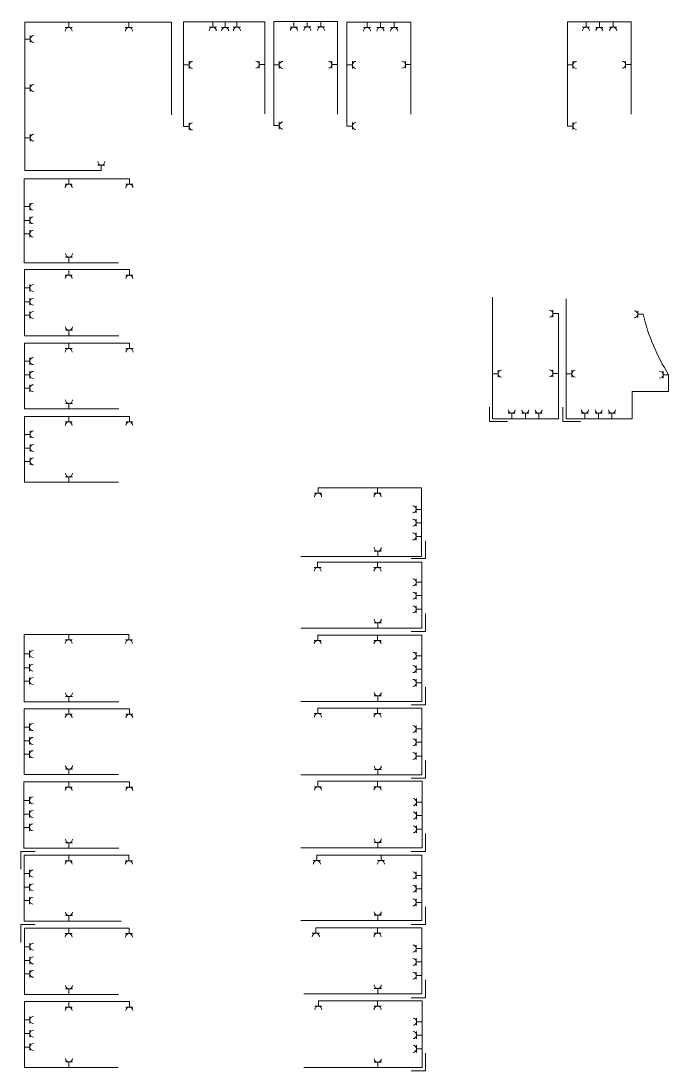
# Model space of a CAD drawing. Extents: x -17539 to 1421, y -3169 to 802964.
# Drawn here: x -17272.3 to -17201.5, y 802849.5 to 802964.3 of the extents above; entities that cross this region are included whole.
import ezdxf

# ---------------------------------------------------------------- set-up
doc = ezdxf.new("R2010")
doc.units = 0
doc.header["$LTSCALE"] = 25
doc.header["$MEASUREMENT"] = 0
doc.layers.get('0').update_dxf_attribs({"lineweight": 9})
doc.layers.add('Tomadas', color=3, linetype='Continuous', lineweight=9, true_color=0x00f500)

# ---------------------------------------------------------------- blocks, each defined once
blk = doc.blocks.new('Tomada')
for p, q in [((0, 0), (-0.97, 0)), ((0, 0.63), (0, 0)), ((0, 0), (0, -0.63))]:
    blk.add_line(p, q)
blk.add_arc((0.62, 0), 0.622, 90, 270)

msp = doc.modelspace()

# ---------------------------------------------------------------- hatches: boundary and pattern name
at = {"layer": 'Tomadas'}
h = msp.add_hatch(color=256, dxfattribs=at)
h.dxf.hatch_style = 1
h.paths.add_polyline_path([(-17267.07, 802964.17, 1), (-17267.16, 802964.17, 1)])
h = msp.add_hatch(color=256, dxfattribs=at)
h.dxf.hatch_style = 1
h.paths.add_polyline_path([(-17260.5, 802964.17, 1), (-17260.59, 802964.17, 1)])
h = msp.add_hatch(color=256, dxfattribs=at)
h.dxf.hatch_style = 1
h.paths.add_polyline_path([(-17251.32, 802964.2, 1), (-17251.41, 802964.2, 1)])
h = msp.add_hatch(color=256, dxfattribs=at)
h.dxf.hatch_style = 1
h.paths.add_polyline_path([(-17249.98, 802964.2, 1), (-17250.07, 802964.2, 1)])
h = msp.add_hatch(color=256, dxfattribs=at)
h.dxf.hatch_style = 1
h.paths.add_polyline_path([(-17248.69, 802964.2, 1), (-17248.79, 802964.2, 1)])
h = msp.add_hatch(color=256, dxfattribs=at)
h.dxf.hatch_style = 1
h.paths.add_polyline_path([(-17242.46, 802964.23, 1), (-17242.55, 802964.23, 1)])
h = msp.add_hatch(color=256, dxfattribs=at)
h.dxf.hatch_style = 1
h.paths.add_polyline_path([(-17241, 802964.24, 1), (-17241.09, 802964.24, 1)])
h = msp.add_hatch(color=256, dxfattribs=at)
h.dxf.hatch_style = 1
h.paths.add_polyline_path([(-17239.5, 802964.24, 1), (-17239.6, 802964.24, 1)])
h = msp.add_hatch(color=256, dxfattribs=at)
h.dxf.hatch_style = 1
h.paths.add_polyline_path([(-17234.46, 802964.17, 1), (-17234.55, 802964.17, 1)])
h = msp.add_hatch(color=256, dxfattribs=at)
h.dxf.hatch_style = 1
h.paths.add_polyline_path([(-17233, 802964.17, 1), (-17233.09, 802964.17, 1)])
h = msp.add_hatch(color=256, dxfattribs=at)
h.dxf.hatch_style = 1
h.paths.add_polyline_path([(-17231.5, 802964.16, 1), (-17231.6, 802964.16, 1)])
h = msp.add_hatch(color=256, dxfattribs=at)
h.dxf.hatch_style = 1
h.paths.add_polyline_path([(-17210.53, 802964.2, 1), (-17210.62, 802964.2, 1)])
h = msp.add_hatch(color=256, dxfattribs=at)
h.dxf.hatch_style = 1
h.paths.add_polyline_path([(-17209.07, 802964.2, 1), (-17209.16, 802964.2, 1)])
h = msp.add_hatch(color=256, dxfattribs=at)
h.dxf.hatch_style = 1
h.paths.add_polyline_path([(-17207.57, 802964.2, 1), (-17207.67, 802964.2, 1)])
h = msp.add_hatch(color=256, dxfattribs=at)
h.dxf.hatch_style = 1
h.paths.add_polyline_path([(-17271.86, 802962.31, 1), (-17271.96, 802962.31, 1)])
h = msp.add_hatch(color=256, dxfattribs=at)
h.dxf.hatch_style = 1
h.paths.add_polyline_path([(-17254.52, 802959.49, 1), (-17254.61, 802959.49, 1)])
h = msp.add_hatch(color=256, dxfattribs=at)
h.dxf.hatch_style = 1
h.paths.add_polyline_path([(-17245.64, 802959.52, 1), (-17245.74, 802959.52, 1)])
h = msp.add_hatch(color=256, dxfattribs=at)
h.dxf.hatch_style = 1
h.paths.add_polyline_path([(-17244.66, 802959.49, 1), (-17244.75, 802959.49, 1)])
h = msp.add_hatch(color=256, dxfattribs=at)
h.dxf.hatch_style = 1
h.paths.add_polyline_path([(-17237.71, 802959.52, 1), (-17237.81, 802959.52, 1)])
h = msp.add_hatch(color=256, dxfattribs=at)
h.dxf.hatch_style = 1
h.paths.add_polyline_path([(-17236.67, 802959.49, 1), (-17236.76, 802959.49, 1)])
h = msp.add_hatch(color=256, dxfattribs=at)
h.dxf.hatch_style = 1
h.paths.add_polyline_path([(-17229.67, 802959.52, 1), (-17229.77, 802959.52, 1)])
h = msp.add_hatch(color=256, dxfattribs=at)
h.dxf.hatch_style = 1
h.paths.add_polyline_path([(-17212.57, 802959.49, 1), (-17212.67, 802959.49, 1)])
h = msp.add_hatch(color=256, dxfattribs=at)
h.dxf.hatch_style = 1
h.paths.add_polyline_path([(-17205.61, 802959.52, 1), (-17205.71, 802959.52, 1)])
h = msp.add_hatch(color=256, dxfattribs=at)
h.dxf.hatch_style = 1
h.paths.add_polyline_path([(-17271.86, 802956.96, 1), (-17271.96, 802956.96, 1)])
h = msp.add_hatch(color=256, dxfattribs=at)
h.dxf.hatch_style = 1
h.paths.add_polyline_path([(-17254.52, 802952.76, 1), (-17254.61, 802952.76, 1)])
h = msp.add_hatch(color=256, dxfattribs=at)
h.dxf.hatch_style = 1
h.paths.add_polyline_path([(-17244.66, 802952.86, 1), (-17244.75, 802952.86, 1)])
h = msp.add_hatch(color=256, dxfattribs=at)
h.dxf.hatch_style = 1
h.paths.add_polyline_path([(-17236.67, 802952.81, 1), (-17236.76, 802952.81, 1)])
h = msp.add_hatch(color=256, dxfattribs=at)
h.dxf.hatch_style = 1
h.paths.add_polyline_path([(-17212.57, 802952.81, 1), (-17212.67, 802952.81, 1)])
h = msp.add_hatch(color=256, dxfattribs=at)
h.dxf.hatch_style = 1
h.paths.add_polyline_path([(-17271.86, 802951.53, 1), (-17271.96, 802951.53, 1)])
h = msp.add_hatch(color=256, dxfattribs=at)
h.dxf.hatch_style = 1
h.paths.add_polyline_path([(-17263.51, 802947.93, 1), (-17263.61, 802947.93, 1)])
h = msp.add_hatch(color=256, dxfattribs=at)
h.dxf.hatch_style = 1
h.paths.add_polyline_path([(-17267.07, 802947.05, 1), (-17267.16, 802947.05, 1)])
h = msp.add_hatch(color=256, dxfattribs=at)
h.dxf.hatch_style = 1
h.paths.add_polyline_path([(-17260.43, 802947.05, 1), (-17260.53, 802947.05, 1)])
h = msp.add_hatch(color=256, dxfattribs=at)
h.dxf.hatch_style = 1
h.paths.add_polyline_path([(-17271.92, 802944, 1), (-17272.02, 802944, 1)])
h = msp.add_hatch(color=256, dxfattribs=at)
h.dxf.hatch_style = 1
h.paths.add_polyline_path([(-17271.92, 802942.5, 1), (-17272.02, 802942.5, 1)])
h = msp.add_hatch(color=256, dxfattribs=at)
h.dxf.hatch_style = 1
h.paths.add_polyline_path([(-17271.92, 802941.04, 1), (-17272.02, 802941.04, 1)])
h = msp.add_hatch(color=256, dxfattribs=at)
h.dxf.hatch_style = 1
h.paths.add_polyline_path([(-17267.07, 802937.11, 1), (-17267.16, 802937.11, 1)])
h = msp.add_hatch(color=256, dxfattribs=at)
h.dxf.hatch_style = 1
h.paths.add_polyline_path([(-17267.05, 802937.88, 1), (-17267.14, 802937.88, 1)])
h = msp.add_hatch(color=256, dxfattribs=at)
h.dxf.hatch_style = 1
h.paths.add_polyline_path([(-17260.45, 802937.11, 1), (-17260.54, 802937.11, 1)])
h = msp.add_hatch(color=256, dxfattribs=at)
h.dxf.hatch_style = 1
h.paths.add_polyline_path([(-17271.91, 802935.11, 1), (-17272, 802935.11, 1)])
h = msp.add_hatch(color=256, dxfattribs=at)
h.dxf.hatch_style = 1
h.paths.add_polyline_path([(-17271.91, 802933.61, 1), (-17272, 802933.61, 1)])
h = msp.add_hatch(color=256, dxfattribs=at)
h.dxf.hatch_style = 1
h.paths.add_polyline_path([(-17271.91, 802932.15, 1), (-17272, 802932.15, 1)])
h = msp.add_hatch(color=256, dxfattribs=at)
h.dxf.hatch_style = 1
h.paths.add_polyline_path([(-17213.55, 802932.3, 1), (-17213.64, 802932.3, 1)])
h = msp.add_hatch(color=256, dxfattribs=at)
h.dxf.hatch_style = 1
h.paths.add_polyline_path([(-17204.3, 802932.23, 1), (-17204.39, 802932.23, 1)])
h = msp.add_hatch(color=256, dxfattribs=at)
h.dxf.hatch_style = 1
h.paths.add_polyline_path([(-17267.07, 802929.08, 1), (-17267.16, 802929.08, 1)])
h = msp.add_hatch(color=256, dxfattribs=at)
h.dxf.hatch_style = 1
h.paths.add_polyline_path([(-17267.05, 802929.88, 1), (-17267.14, 802929.88, 1)])
h = msp.add_hatch(color=256, dxfattribs=at)
h.dxf.hatch_style = 1
h.paths.add_polyline_path([(-17260.43, 802929.08, 1), (-17260.52, 802929.08, 1)])
h = msp.add_hatch(color=256, dxfattribs=at)
h.dxf.hatch_style = 1
h.paths.add_polyline_path([(-17271.9, 802927.11, 1), (-17272, 802927.11, 1)])
h = msp.add_hatch(color=256, dxfattribs=at)
h.dxf.hatch_style = 1
h.paths.add_polyline_path([(-17271.9, 802925.61, 1), (-17272, 802925.61, 1)])
h = msp.add_hatch(color=256, dxfattribs=at)
h.dxf.hatch_style = 1
h.paths.add_polyline_path([(-17220.76, 802925.74, 1), (-17220.85, 802925.74, 1)])
h = msp.add_hatch(color=256, dxfattribs=at)
h.dxf.hatch_style = 1
h.paths.add_polyline_path([(-17213.55, 802925.77, 1), (-17213.65, 802925.77, 1)])
h = msp.add_hatch(color=256, dxfattribs=at)
h.dxf.hatch_style = 1
h.paths.add_polyline_path([(-17212.7, 802925.74, 1), (-17212.79, 802925.74, 1)])
h = msp.add_hatch(color=256, dxfattribs=at)
h.dxf.hatch_style = 1
h.paths.add_polyline_path([(-17201.52, 802925.63, 1), (-17201.61, 802925.63, 1)])
h = msp.add_hatch(color=256, dxfattribs=at)
h.dxf.hatch_style = 1
h.paths.add_polyline_path([(-17271.9, 802924.15, 1), (-17272, 802924.15, 1)])
h = msp.add_hatch(color=256, dxfattribs=at)
h.dxf.hatch_style = 1
h.paths.add_polyline_path([(-17267.07, 802921.06, 1), (-17267.16, 802921.06, 1)])
h = msp.add_hatch(color=256, dxfattribs=at)
h.dxf.hatch_style = 1
h.paths.add_polyline_path([(-17267.05, 802921.89, 1), (-17267.14, 802921.89, 1)])
h = msp.add_hatch(color=256, dxfattribs=at)
h.dxf.hatch_style = 1
h.paths.add_polyline_path([(-17260.44, 802921.06, 1), (-17260.54, 802921.06, 1)])
h = msp.add_hatch(color=256, dxfattribs=at)
h.dxf.hatch_style = 1
h.paths.add_polyline_path([(-17218.66, 802920.82, 1), (-17218.75, 802920.82, 1)])
h = msp.add_hatch(color=256, dxfattribs=at)
h.dxf.hatch_style = 1
h.paths.add_polyline_path([(-17217.16, 802920.82, 1), (-17217.26, 802920.82, 1)])
h = msp.add_hatch(color=256, dxfattribs=at)
h.dxf.hatch_style = 1
h.paths.add_polyline_path([(-17215.7, 802920.82, 1), (-17215.8, 802920.82, 1)])
h = msp.add_hatch(color=256, dxfattribs=at)
h.dxf.hatch_style = 1
h.paths.add_polyline_path([(-17210.66, 802920.82, 1), (-17210.75, 802920.82, 1)])
h = msp.add_hatch(color=256, dxfattribs=at)
h.dxf.hatch_style = 1
h.paths.add_polyline_path([(-17209.16, 802920.82, 1), (-17209.26, 802920.82, 1)])
h = msp.add_hatch(color=256, dxfattribs=at)
h.dxf.hatch_style = 1
h.paths.add_polyline_path([(-17207.7, 802920.82, 1), (-17207.8, 802920.82, 1)])
h = msp.add_hatch(color=256, dxfattribs=at)
h.dxf.hatch_style = 1
h.paths.add_polyline_path([(-17271.89, 802919.11, 1), (-17271.98, 802919.11, 1)])
h = msp.add_hatch(color=256, dxfattribs=at)
h.dxf.hatch_style = 1
h.paths.add_polyline_path([(-17271.89, 802917.61, 1), (-17271.98, 802917.61, 1)])
h = msp.add_hatch(color=256, dxfattribs=at)
h.dxf.hatch_style = 1
h.paths.add_polyline_path([(-17271.89, 802916.15, 1), (-17271.98, 802916.15, 1)])
h = msp.add_hatch(color=256, dxfattribs=at)
h.dxf.hatch_style = 1
h.paths.add_polyline_path([(-17267.05, 802913.88, 1), (-17267.14, 802913.88, 1)])
h = msp.add_hatch(color=256, dxfattribs=at)
h.dxf.hatch_style = 1
h.paths.add_polyline_path([(-17239.82, 802913.28, 1), (-17239.91, 802913.28, 1)])
h = msp.add_hatch(color=256, dxfattribs=at)
h.dxf.hatch_style = 1
h.paths.add_polyline_path([(-17233.32, 802913.28, 1), (-17233.41, 802913.28, 1)])
h = msp.add_hatch(color=256, dxfattribs=at)
h.dxf.hatch_style = 1
h.paths.add_polyline_path([(-17228.5, 802910.91, 1), (-17228.59, 802910.91, 1)])
h = msp.add_hatch(color=256, dxfattribs=at)
h.dxf.hatch_style = 1
h.paths.add_polyline_path([(-17228.5, 802909.45, 1), (-17228.59, 802909.45, 1)])
h = msp.add_hatch(color=256, dxfattribs=at)
h.dxf.hatch_style = 1
h.paths.add_polyline_path([(-17228.5, 802907.95, 1), (-17228.59, 802907.95, 1)])
h = msp.add_hatch(color=256, dxfattribs=at)
h.dxf.hatch_style = 1
h.paths.add_polyline_path([(-17239.87, 802905.15, 1), (-17239.97, 802905.15, 1)])
h = msp.add_hatch(color=256, dxfattribs=at)
h.dxf.hatch_style = 1
h.paths.add_polyline_path([(-17233.32, 802905.15, 1), (-17233.41, 802905.15, 1)])
h = msp.add_hatch(color=256, dxfattribs=at)
h.dxf.hatch_style = 1
h.paths.add_polyline_path([(-17233.3, 802905.75, 1), (-17233.39, 802905.75, 1)])
h = msp.add_hatch(color=256, dxfattribs=at)
h.dxf.hatch_style = 1
h.paths.add_polyline_path([(-17228.49, 802902.94, 1), (-17228.58, 802902.94, 1)])
h = msp.add_hatch(color=256, dxfattribs=at)
h.dxf.hatch_style = 1
h.paths.add_polyline_path([(-17228.49, 802901.48, 1), (-17228.58, 802901.48, 1)])
h = msp.add_hatch(color=256, dxfattribs=at)
h.dxf.hatch_style = 1
h.paths.add_polyline_path([(-17228.49, 802899.99, 1), (-17228.58, 802899.99, 1)])
h = msp.add_hatch(color=256, dxfattribs=at)
h.dxf.hatch_style = 1
h.paths.add_polyline_path([(-17267.07, 802897.24, 1), (-17267.16, 802897.24, 1)])
h = msp.add_hatch(color=256, dxfattribs=at)
h.dxf.hatch_style = 1
h.paths.add_polyline_path([(-17260.48, 802897.24, 1), (-17260.58, 802897.24, 1)])
h = msp.add_hatch(color=256, dxfattribs=at)
h.dxf.hatch_style = 1
h.paths.add_polyline_path([(-17239.85, 802897.18, 1), (-17239.94, 802897.18, 1)])
h = msp.add_hatch(color=256, dxfattribs=at)
h.dxf.hatch_style = 1
h.paths.add_polyline_path([(-17233.32, 802897.18, 1), (-17233.41, 802897.18, 1)])
h = msp.add_hatch(color=256, dxfattribs=at)
h.dxf.hatch_style = 1
h.paths.add_polyline_path([(-17233.3, 802897.91, 1), (-17233.39, 802897.91, 1)])
h = msp.add_hatch(color=256, dxfattribs=at)
h.dxf.hatch_style = 1
h.paths.add_polyline_path([(-17271.95, 802895.11, 1), (-17272.04, 802895.11, 1)])
h = msp.add_hatch(color=256, dxfattribs=at)
h.dxf.hatch_style = 1
h.paths.add_polyline_path([(-17228.48, 802894.91, 1), (-17228.57, 802894.91, 1)])
h = msp.add_hatch(color=256, dxfattribs=at)
h.dxf.hatch_style = 1
h.paths.add_polyline_path([(-17271.95, 802893.61, 1), (-17272.04, 802893.61, 1)])
h = msp.add_hatch(color=256, dxfattribs=at)
h.dxf.hatch_style = 1
h.paths.add_polyline_path([(-17228.48, 802893.45, 1), (-17228.57, 802893.45, 1)])
h = msp.add_hatch(color=256, dxfattribs=at)
h.dxf.hatch_style = 1
h.paths.add_polyline_path([(-17271.95, 802892.15, 1), (-17272.04, 802892.15, 1)])
h = msp.add_hatch(color=256, dxfattribs=at)
h.dxf.hatch_style = 1
h.paths.add_polyline_path([(-17228.48, 802891.95, 1), (-17228.57, 802891.95, 1)])
h = msp.add_hatch(color=256, dxfattribs=at)
h.dxf.hatch_style = 1
h.paths.add_polyline_path([(-17267.07, 802889.11, 1), (-17267.16, 802889.11, 1)])
h = msp.add_hatch(color=256, dxfattribs=at)
h.dxf.hatch_style = 1
h.paths.add_polyline_path([(-17267.05, 802889.87, 1), (-17267.14, 802889.87, 1)])
h = msp.add_hatch(color=256, dxfattribs=at)
h.dxf.hatch_style = 1
h.paths.add_polyline_path([(-17260.45, 802889.11, 1), (-17260.54, 802889.11, 1)])
h = msp.add_hatch(color=256, dxfattribs=at)
h.dxf.hatch_style = 1
h.paths.add_polyline_path([(-17239.85, 802889.19, 1), (-17239.94, 802889.19, 1)])
h = msp.add_hatch(color=256, dxfattribs=at)
h.dxf.hatch_style = 1
h.paths.add_polyline_path([(-17233.32, 802889.19, 1), (-17233.41, 802889.19, 1)])
h = msp.add_hatch(color=256, dxfattribs=at)
h.dxf.hatch_style = 1
h.paths.add_polyline_path([(-17233.3, 802889.92, 1), (-17233.39, 802889.92, 1)])
h = msp.add_hatch(color=256, dxfattribs=at)
h.dxf.hatch_style = 1
h.paths.add_polyline_path([(-17271.96, 802887.11, 1), (-17272.05, 802887.11, 1)])
h = msp.add_hatch(color=256, dxfattribs=at)
h.dxf.hatch_style = 1
h.paths.add_polyline_path([(-17228.49, 802886.91, 1), (-17228.58, 802886.91, 1)])
h = msp.add_hatch(color=256, dxfattribs=at)
h.dxf.hatch_style = 1
h.paths.add_polyline_path([(-17271.96, 802885.61, 1), (-17272.05, 802885.61, 1)])
h = msp.add_hatch(color=256, dxfattribs=at)
h.dxf.hatch_style = 1
h.paths.add_polyline_path([(-17228.49, 802885.45, 1), (-17228.58, 802885.45, 1)])
h = msp.add_hatch(color=256, dxfattribs=at)
h.dxf.hatch_style = 1
h.paths.add_polyline_path([(-17271.96, 802884.15, 1), (-17272.05, 802884.15, 1)])
h = msp.add_hatch(color=256, dxfattribs=at)
h.dxf.hatch_style = 1
h.paths.add_polyline_path([(-17228.49, 802883.95, 1), (-17228.58, 802883.95, 1)])
h = msp.add_hatch(color=256, dxfattribs=at)
h.dxf.hatch_style = 1
h.paths.add_polyline_path([(-17267.05, 802881.92, 1), (-17267.14, 802881.92, 1)])
h = msp.add_hatch(color=256, dxfattribs=at)
h.dxf.hatch_style = 1
h.paths.add_polyline_path([(-17267.07, 802881.15, 1), (-17267.16, 802881.15, 1)])
h = msp.add_hatch(color=256, dxfattribs=at)
h.dxf.hatch_style = 1
h.paths.add_polyline_path([(-17260.44, 802881.15, 1), (-17260.54, 802881.15, 1)])
h = msp.add_hatch(color=256, dxfattribs=at)
h.dxf.hatch_style = 1
h.paths.add_polyline_path([(-17239.83, 802881.2, 1), (-17239.93, 802881.2, 1)])
h = msp.add_hatch(color=256, dxfattribs=at)
h.dxf.hatch_style = 1
h.paths.add_polyline_path([(-17233.32, 802881.2, 1), (-17233.41, 802881.2, 1)])
h = msp.add_hatch(color=256, dxfattribs=at)
h.dxf.hatch_style = 1
h.paths.add_polyline_path([(-17233.3, 802881.89, 1), (-17233.39, 802881.89, 1)])
h = msp.add_hatch(color=256, dxfattribs=at)
h.dxf.hatch_style = 1
h.paths.add_polyline_path([(-17271.96, 802879.11, 1), (-17272.05, 802879.11, 1)])
h = msp.add_hatch(color=256, dxfattribs=at)
h.dxf.hatch_style = 1
h.paths.add_polyline_path([(-17228.45, 802878.91, 1), (-17228.55, 802878.91, 1)])
h = msp.add_hatch(color=256, dxfattribs=at)
h.dxf.hatch_style = 1
h.paths.add_polyline_path([(-17271.96, 802877.61, 1), (-17272.05, 802877.61, 1)])
h = msp.add_hatch(color=256, dxfattribs=at)
h.dxf.hatch_style = 1
h.paths.add_polyline_path([(-17228.45, 802877.45, 1), (-17228.55, 802877.45, 1)])
h = msp.add_hatch(color=256, dxfattribs=at)
h.dxf.hatch_style = 1
h.paths.add_polyline_path([(-17271.96, 802876.15, 1), (-17272.05, 802876.15, 1)])
h = msp.add_hatch(color=256, dxfattribs=at)
h.dxf.hatch_style = 1
h.paths.add_polyline_path([(-17228.45, 802875.95, 1), (-17228.55, 802875.95, 1)])
h = msp.add_hatch(color=256, dxfattribs=at)
h.dxf.hatch_style = 1
h.paths.add_polyline_path([(-17233.3, 802873.91, 1), (-17233.39, 802873.91, 1)])
h = msp.add_hatch(color=256, dxfattribs=at)
h.dxf.hatch_style = 1
h.paths.add_polyline_path([(-17267.07, 802873.11, 1), (-17267.16, 802873.11, 1)])
h = msp.add_hatch(color=256, dxfattribs=at)
h.dxf.hatch_style = 1
h.paths.add_polyline_path([(-17267.05, 802873.87, 1), (-17267.14, 802873.87, 1)])
h = msp.add_hatch(color=256, dxfattribs=at)
h.dxf.hatch_style = 1
h.paths.add_polyline_path([(-17260.5, 802873.11, 1), (-17260.59, 802873.11, 1)])
h = msp.add_hatch(color=256, dxfattribs=at)
h.dxf.hatch_style = 1
h.paths.add_polyline_path([(-17239.96, 802873.13, 1), (-17240.05, 802873.13, 1)])
h = msp.add_hatch(color=256, dxfattribs=at)
h.dxf.hatch_style = 1
h.paths.add_polyline_path([(-17232.93, 802873.13, 1), (-17233.02, 802873.13, 1)])
h = msp.add_hatch(color=256, dxfattribs=at)
h.dxf.hatch_style = 1
h.paths.add_polyline_path([(-17271.95, 802871.11, 1), (-17272.04, 802871.11, 1)])
h = msp.add_hatch(color=256, dxfattribs=at)
h.dxf.hatch_style = 1
h.paths.add_polyline_path([(-17228.49, 802870.91, 1), (-17228.59, 802870.91, 1)])
h = msp.add_hatch(color=256, dxfattribs=at)
h.dxf.hatch_style = 1
h.paths.add_polyline_path([(-17271.95, 802869.61, 1), (-17272.04, 802869.61, 1)])
h = msp.add_hatch(color=256, dxfattribs=at)
h.dxf.hatch_style = 1
h.paths.add_polyline_path([(-17228.49, 802869.45, 1), (-17228.59, 802869.45, 1)])
h = msp.add_hatch(color=256, dxfattribs=at)
h.dxf.hatch_style = 1
h.paths.add_polyline_path([(-17271.95, 802868.15, 1), (-17272.04, 802868.15, 1)])
h = msp.add_hatch(color=256, dxfattribs=at)
h.dxf.hatch_style = 1
h.paths.add_polyline_path([(-17228.49, 802867.95, 1), (-17228.59, 802867.95, 1)])
h = msp.add_hatch(color=256, dxfattribs=at)
h.dxf.hatch_style = 1
h.paths.add_polyline_path([(-17267.05, 802865.91, 1), (-17267.14, 802865.91, 1)])
h = msp.add_hatch(color=256, dxfattribs=at)
h.dxf.hatch_style = 1
h.paths.add_polyline_path([(-17233.3, 802865.96, 1), (-17233.39, 802865.96, 1)])
h = msp.add_hatch(color=256, dxfattribs=at)
h.dxf.hatch_style = 1
h.paths.add_polyline_path([(-17267.07, 802865.15, 1), (-17267.16, 802865.15, 1)])
h = msp.add_hatch(color=256, dxfattribs=at)
h.dxf.hatch_style = 1
h.paths.add_polyline_path([(-17260.47, 802865.15, 1), (-17260.56, 802865.15, 1)])
h = msp.add_hatch(color=256, dxfattribs=at)
h.dxf.hatch_style = 1
h.paths.add_polyline_path([(-17240.06, 802865.18, 1), (-17240.16, 802865.18, 1)])
h = msp.add_hatch(color=256, dxfattribs=at)
h.dxf.hatch_style = 1
h.paths.add_polyline_path([(-17233.32, 802865.18, 1), (-17233.41, 802865.18, 1)])
h = msp.add_hatch(color=256, dxfattribs=at)
h.dxf.hatch_style = 1
h.paths.add_polyline_path([(-17271.92, 802863.11, 1), (-17272.01, 802863.11, 1)])
h = msp.add_hatch(color=256, dxfattribs=at)
h.dxf.hatch_style = 1
h.paths.add_polyline_path([(-17228.48, 802862.91, 1), (-17228.57, 802862.91, 1)])
h = msp.add_hatch(color=256, dxfattribs=at)
h.dxf.hatch_style = 1
h.paths.add_polyline_path([(-17271.92, 802861.61, 1), (-17272.01, 802861.61, 1)])
h = msp.add_hatch(color=256, dxfattribs=at)
h.dxf.hatch_style = 1
h.paths.add_polyline_path([(-17228.48, 802861.45, 1), (-17228.57, 802861.45, 1)])
h = msp.add_hatch(color=256, dxfattribs=at)
h.dxf.hatch_style = 1
h.paths.add_polyline_path([(-17271.92, 802860.15, 1), (-17272.01, 802860.15, 1)])
h = msp.add_hatch(color=256, dxfattribs=at)
h.dxf.hatch_style = 1
h.paths.add_polyline_path([(-17228.48, 802859.95, 1), (-17228.57, 802859.95, 1)])
h = msp.add_hatch(color=256, dxfattribs=at)
h.dxf.hatch_style = 1
h.paths.add_polyline_path([(-17267.05, 802857.89, 1), (-17267.14, 802857.89, 1)])
h = msp.add_hatch(color=256, dxfattribs=at)
h.dxf.hatch_style = 1
h.paths.add_polyline_path([(-17233.3, 802857.95, 1), (-17233.39, 802857.95, 1)])
h = msp.add_hatch(color=256, dxfattribs=at)
h.dxf.hatch_style = 1
h.paths.add_polyline_path([(-17267.07, 802857.11, 1), (-17267.16, 802857.11, 1)])
h = msp.add_hatch(color=256, dxfattribs=at)
h.dxf.hatch_style = 1
h.paths.add_polyline_path([(-17260.45, 802857.11, 1), (-17260.54, 802857.11, 1)])
h = msp.add_hatch(color=256, dxfattribs=at)
h.dxf.hatch_style = 1
h.paths.add_polyline_path([(-17239.79, 802857.2, 1), (-17239.88, 802857.2, 1)])
h = msp.add_hatch(color=256, dxfattribs=at)
h.dxf.hatch_style = 1
h.paths.add_polyline_path([(-17233.32, 802857.2, 1), (-17233.41, 802857.2, 1)])
h = msp.add_hatch(color=256, dxfattribs=at)
h.dxf.hatch_style = 1
h.paths.add_polyline_path([(-17271.91, 802855.11, 1), (-17272, 802855.11, 1)])
h = msp.add_hatch(color=256, dxfattribs=at)
h.dxf.hatch_style = 1
h.paths.add_polyline_path([(-17228.45, 802854.91, 1), (-17228.54, 802854.91, 1)])
h = msp.add_hatch(color=256, dxfattribs=at)
h.dxf.hatch_style = 1
h.paths.add_polyline_path([(-17271.91, 802853.61, 1), (-17272, 802853.61, 1)])
h = msp.add_hatch(color=256, dxfattribs=at)
h.dxf.hatch_style = 1
h.paths.add_polyline_path([(-17228.45, 802853.45, 1), (-17228.54, 802853.45, 1)])
h = msp.add_hatch(color=256, dxfattribs=at)
h.dxf.hatch_style = 1
h.paths.add_polyline_path([(-17271.91, 802852.15, 1), (-17272, 802852.15, 1)])
h = msp.add_hatch(color=256, dxfattribs=at)
h.dxf.hatch_style = 1
h.paths.add_polyline_path([(-17228.45, 802851.95, 1), (-17228.54, 802851.95, 1)])
h = msp.add_hatch(color=256, dxfattribs=at)
h.dxf.hatch_style = 1
h.paths.add_polyline_path([(-17267.05, 802849.92, 1), (-17267.14, 802849.92, 1)])
h = msp.add_hatch(color=256, dxfattribs=at)
h.dxf.hatch_style = 1
h.paths.add_polyline_path([(-17233.3, 802849.92, 1), (-17233.39, 802849.92, 1)])

# ---------------------------------------------------------------- linework, layer by layer
for p, q in [((-17255.87, 802964.17), (-17271.91, 802964.17)), ((-17271.91, 802964.17), (-17271.91, 802947.93)), ((-17255.87, 802954.02), (-17255.87, 802964.17)), ((-17245.69, 802964.2), (-17254.57, 802964.2)), ((-17254.57, 802964.2), (-17254.57, 802952.76)), ((-17245.69, 802954.14), (-17245.69, 802964.2)), ((-17237.76, 802964.24), (-17244.71, 802964.24)), ((-17244.71, 802964.24), (-17244.71, 802952.86)), ((-17237.76, 802954.11), (-17237.76, 802964.24)), ((-17229.72, 802964.17), (-17236.71, 802964.17)), ((-17236.71, 802964.17), (-17236.71, 802952.81)), ((-17229.72, 802954.11), (-17229.72, 802964.17)), ((-17205.66, 802964.2), (-17212.62, 802964.2)), ((-17212.62, 802964.2), (-17212.62, 802952.81)), ((-17205.66, 802954.11), (-17205.66, 802964.2)), ((-17271.91, 802947.93), (-17263.56, 802947.93)), ((-17271.97, 802937.87), (-17271.97, 802947.05)), ((-17271.97, 802947.05), (-17260.48, 802947.05)), ((-17261.66, 802937.87), (-17271.97, 802937.87)), ((-17271.95, 802929.88), (-17271.95, 802937.11)), ((-17271.95, 802937.11), (-17260.49, 802937.11)), ((-17220.81, 802934.12), (-17220.81, 802920.82)), ((-17212.74, 802933.93), (-17212.74, 802920.82)), ((-17213.59, 802920.82), (-17213.59, 802932.3)), ((-17261.63, 802929.88), (-17271.95, 802929.88)), ((-17271.95, 802921.89), (-17271.95, 802929.08)), ((-17271.95, 802929.08), (-17260.47, 802929.08)), ((-17201.56, 802923.81), (-17201.56, 802925.63)), ((-17205.53, 802920.82), (-17205.53, 802923.81)), ((-17205.53, 802923.81), (-17201.56, 802923.81)), ((-17261.63, 802921.89), (-17271.95, 802921.89)), ((-17271.94, 802913.88), (-17271.94, 802921.06)), ((-17271.94, 802921.06), (-17260.49, 802921.06)), ((-17221.13, 802920.53), (-17221.13, 802922.07)), ((-17213.13, 802920.53), (-17213.13, 802922.07)), ((-17221.13, 802920.53), (-17219.18, 802920.53)), ((-17220.81, 802920.82), (-17213.59, 802920.82)), ((-17213.13, 802920.53), (-17211.18, 802920.53)), ((-17212.74, 802920.82), (-17205.53, 802920.82)), ((-17261.66, 802913.88), (-17271.94, 802913.88)), ((-17228.55, 802913.28), (-17239.86, 802913.28)), ((-17228.55, 802905.75), (-17228.55, 802913.28)), ((-17228.13, 802905.53), (-17228.13, 802907.48)), ((-17241.74, 802905.75), (-17228.55, 802905.75)), ((-17228.53, 802905.15), (-17239.92, 802905.15)), ((-17228.13, 802905.53), (-17229.68, 802905.53)), ((-17228.53, 802897.91), (-17228.53, 802905.15)), ((-17228.13, 802897.57), (-17228.13, 802899.52)), ((-17272, 802889.87), (-17272, 802897.24)), ((-17272, 802897.24), (-17260.53, 802897.24)), ((-17241.74, 802897.91), (-17228.53, 802897.91)), ((-17228.53, 802897.18), (-17239.9, 802897.18)), ((-17228.13, 802897.57), (-17229.68, 802897.57)), ((-17228.53, 802889.92), (-17228.53, 802897.18)), ((-17228.13, 802889.53), (-17228.13, 802891.48)), ((-17261.63, 802889.87), (-17272, 802889.87)), ((-17272, 802881.92), (-17272, 802889.11)), ((-17272, 802889.11), (-17260.49, 802889.11)), ((-17241.74, 802889.92), (-17228.53, 802889.92)), ((-17228.54, 802889.19), (-17239.89, 802889.19)), ((-17228.13, 802889.53), (-17229.68, 802889.53)), ((-17228.54, 802881.89), (-17228.54, 802889.19)), ((-17228.13, 802881.53), (-17228.13, 802883.48)), ((-17272.01, 802873.87), (-17272.01, 802881.15)), ((-17272.01, 802881.15), (-17260.49, 802881.15)), ((-17261.66, 802881.92), (-17272, 802881.92)), ((-17241.74, 802881.89), (-17228.54, 802881.89)), ((-17228.5, 802881.2), (-17239.88, 802881.2)), ((-17228.13, 802881.53), (-17229.68, 802881.53)), ((-17228.5, 802873.91), (-17228.5, 802881.2)), ((-17228.13, 802873.53), (-17228.13, 802875.48)), ((-17272.33, 802873.53), (-17272.33, 802871.58)), ((-17272.33, 802873.53), (-17270.78, 802873.53)), ((-17261.63, 802873.87), (-17272.01, 802873.87)), ((-17272, 802865.91), (-17272, 802873.11)), ((-17272, 802873.11), (-17260.52, 802873.11)), ((-17241.74, 802873.91), (-17228.5, 802873.91)), ((-17228.54, 802873.13), (-17240, 802873.13)), ((-17228.13, 802873.53), (-17229.68, 802873.53)), ((-17228.54, 802865.96), (-17228.54, 802873.13)), ((-17228.13, 802865.53), (-17228.13, 802867.48)), ((-17261.38, 802865.91), (-17272, 802865.91)), ((-17241.74, 802865.96), (-17228.54, 802865.96)), ((-17272.33, 802865.53), (-17272.33, 802863.58)), ((-17272.33, 802865.53), (-17270.78, 802865.53)), ((-17271.96, 802857.89), (-17271.96, 802865.15)), ((-17271.96, 802865.15), (-17260.52, 802865.15)), ((-17228.53, 802865.18), (-17240.11, 802865.18)), ((-17228.13, 802865.53), (-17229.68, 802865.53)), ((-17228.53, 802857.95), (-17228.53, 802865.18)), ((-17228.13, 802857.53), (-17228.13, 802859.48)), ((-17261.68, 802857.89), (-17271.96, 802857.89)), ((-17241.44, 802857.95), (-17228.53, 802857.95)), ((-17271.96, 802849.9), (-17271.96, 802857.11)), ((-17271.96, 802857.11), (-17260.49, 802857.11)), ((-17228.49, 802857.2), (-17239.83, 802857.2)), ((-17228.13, 802857.53), (-17229.68, 802857.53)), ((-17228.49, 802849.92), (-17228.49, 802857.2)), ((-17228.13, 802849.53), (-17228.13, 802851.48)), ((-17261.71, 802849.9), (-17271.96, 802849.9)), ((-17241.44, 802849.92), (-17228.49, 802849.92)), ((-17228.13, 802849.53), (-17229.68, 802849.53))]:
    msp.add_line(p, q, dxfattribs=at)
msp.add_arc((-17182.95, 802937.34), 21.99, 193.42, 212.1787, dxfattribs=at)

# ---------------------------------------------------------------- block references
at = {"layer": 'Tomadas', "xscale": 0.6170314054757464, "yscale": 0.6170314054757464, "zscale": 0.6170314054757464}
for p, rotation in [((-17267.12, 802963.57), 270), ((-17260.54, 802963.57), 270), ((-17251.37, 802963.6), 270), ((-17250.02, 802963.59), 270), ((-17248.74, 802963.6), 270), ((-17242.51, 802963.63), 270), ((-17241.05, 802963.64), 270), ((-17239.55, 802963.64), 270), ((-17234.51, 802963.57), 270), ((-17233.05, 802963.57), 270), ((-17231.55, 802963.56), 270), ((-17210.58, 802963.6), 270), ((-17209.12, 802963.59), 270), ((-17207.62, 802963.6), 270), ((-17246.29, 802959.52), 180), ((-17238.36, 802959.52), 180), ((-17230.32, 802959.52), 180), ((-17206.26, 802959.52), 180), ((-17263.56, 802948.54), 89.99999999999999), ((-17267.12, 802946.45), 270), ((-17260.48, 802946.45), 270), ((-17267.09, 802938.48), 89.99999999999999), ((-17267.12, 802936.51), 270), ((-17260.49, 802936.51), 270), ((-17214.2, 802932.3), 179.9999999999999), ((-17204.94, 802932.23), 179.9999999999999), ((-17267.09, 802930.49), 89.99999999999999), ((-17267.12, 802928.48), 270), ((-17260.47, 802928.48), 270), ((-17214.2, 802925.77), 179.9999999999999), ((-17202.17, 802925.63), 179.9999999999999), ((-17267.09, 802922.49), 89.99999999999999), ((-17267.12, 802920.46), 270), ((-17260.49, 802920.46), 270), ((-17218.71, 802921.42), 89.99999999999999), ((-17217.21, 802921.42), 89.99999999999999), ((-17215.75, 802921.42), 89.99999999999999), ((-17210.71, 802921.42), 89.99999999999999), ((-17209.21, 802921.42), 89.99999999999999), ((-17207.75, 802921.42), 89.99999999999999), ((-17267.09, 802914.48), 89.99999999999999), ((-17239.86, 802912.68), 269.9999999999999), ((-17233.37, 802912.68), 269.9999999999999), ((-17229.15, 802910.91), 180), ((-17229.15, 802909.45), 180), ((-17229.15, 802907.95), 180), ((-17233.34, 802906.35), 90), ((-17239.92, 802904.55), 269.9999999999999), ((-17233.37, 802904.55), 269.9999999999999), ((-17229.13, 802902.94), 180), ((-17229.13, 802901.48), 180), ((-17229.13, 802899.99), 180), ((-17233.34, 802898.52), 90), ((-17267.12, 802896.64), 270), ((-17260.53, 802896.64), 270), ((-17239.9, 802896.58), 269.9999999999999), ((-17233.37, 802896.58), 269.9999999999999), ((-17229.13, 802894.91), 180), ((-17229.13, 802893.45), 180), ((-17229.13, 802891.95), 180), ((-17267.09, 802890.47), 89.99999999999999), ((-17233.34, 802890.52), 90), ((-17267.12, 802888.51), 270), ((-17260.49, 802888.51), 270), ((-17239.89, 802888.59), 269.9999999999999), ((-17233.37, 802888.59), 269.9999999999999), ((-17229.14, 802886.91), 180), ((-17229.14, 802885.45), 180), ((-17229.14, 802883.95), 180), ((-17267.09, 802882.52), 89.99999999999999), ((-17233.34, 802882.49), 90), ((-17267.12, 802880.55), 270), ((-17260.49, 802880.55), 270), ((-17239.88, 802880.6), 269.9999999999999), ((-17233.37, 802880.6), 269.9999999999999), ((-17229.1, 802878.91), 180), ((-17229.1, 802877.45), 180), ((-17229.1, 802875.95), 180), ((-17267.09, 802874.47), 89.99999999999999), ((-17233.34, 802874.51), 90), ((-17267.12, 802872.51), 270), ((-17260.54, 802872.51), 270), ((-17240, 802872.53), 269.9999999999999), ((-17232.98, 802872.53), 269.9999999999999), ((-17229.14, 802870.91), 180), ((-17229.14, 802869.45), 180), ((-17229.14, 802867.95), 180), ((-17267.09, 802866.51), 89.99999999999999), ((-17233.34, 802866.56), 90), ((-17267.12, 802864.54), 270), ((-17260.52, 802864.54), 270), ((-17240.11, 802864.58), 269.9999999999999), ((-17233.37, 802864.58), 269.9999999999999), ((-17229.13, 802862.91), 180), ((-17229.13, 802861.45), 180), ((-17229.13, 802859.95), 180), ((-17267.09, 802858.5), 89.99999999999999), ((-17233.34, 802858.55), 90), ((-17267.12, 802856.51), 270), ((-17260.49, 802856.51), 270), ((-17239.83, 802856.6), 269.9999999999999), ((-17233.37, 802856.6), 269.9999999999999), ((-17229.1, 802854.91), 180), ((-17229.1, 802853.45), 180), ((-17229.1, 802851.95), 180), ((-17267.09, 802850.52), 89.99999999999999), ((-17233.34, 802850.48), 90)]:
    msp.add_blockref('Tomada', p, dxfattribs=dict(at, rotation=rotation))
for p in [(-17271.31, 802962.31), (-17253.96, 802959.49), (-17244.1, 802959.49), (-17236.11, 802959.49), (-17212.02, 802959.49), (-17271.31, 802956.96), (-17253.96, 802952.76), (-17244.1, 802952.86), (-17236.11, 802952.81), (-17212.02, 802952.81), (-17271.31, 802951.53), (-17271.37, 802944), (-17271.37, 802942.5), (-17271.37, 802941.04), (-17271.35, 802935.11), (-17271.35, 802933.61), (-17271.35, 802932.15), (-17271.35, 802927.11), (-17271.35, 802925.61), (-17220.2, 802925.74), (-17212.14, 802925.74), (-17271.35, 802924.15), (-17271.34, 802919.11), (-17271.34, 802917.61), (-17271.34, 802916.15), (-17271.39, 802895.11), (-17271.39, 802893.61), (-17271.39, 802892.15), (-17271.4, 802887.11), (-17271.4, 802885.61), (-17271.4, 802884.15), (-17271.4, 802879.11), (-17271.4, 802877.61), (-17271.4, 802876.15), (-17271.39, 802871.11), (-17271.39, 802869.61), (-17271.39, 802868.15), (-17271.36, 802863.11), (-17271.36, 802861.61), (-17271.36, 802860.15), (-17271.36, 802855.11), (-17271.36, 802853.61), (-17271.36, 802852.15)]:
    msp.add_blockref('Tomada', p, dxfattribs=at)

doc.saveas('drawing.dxf')
